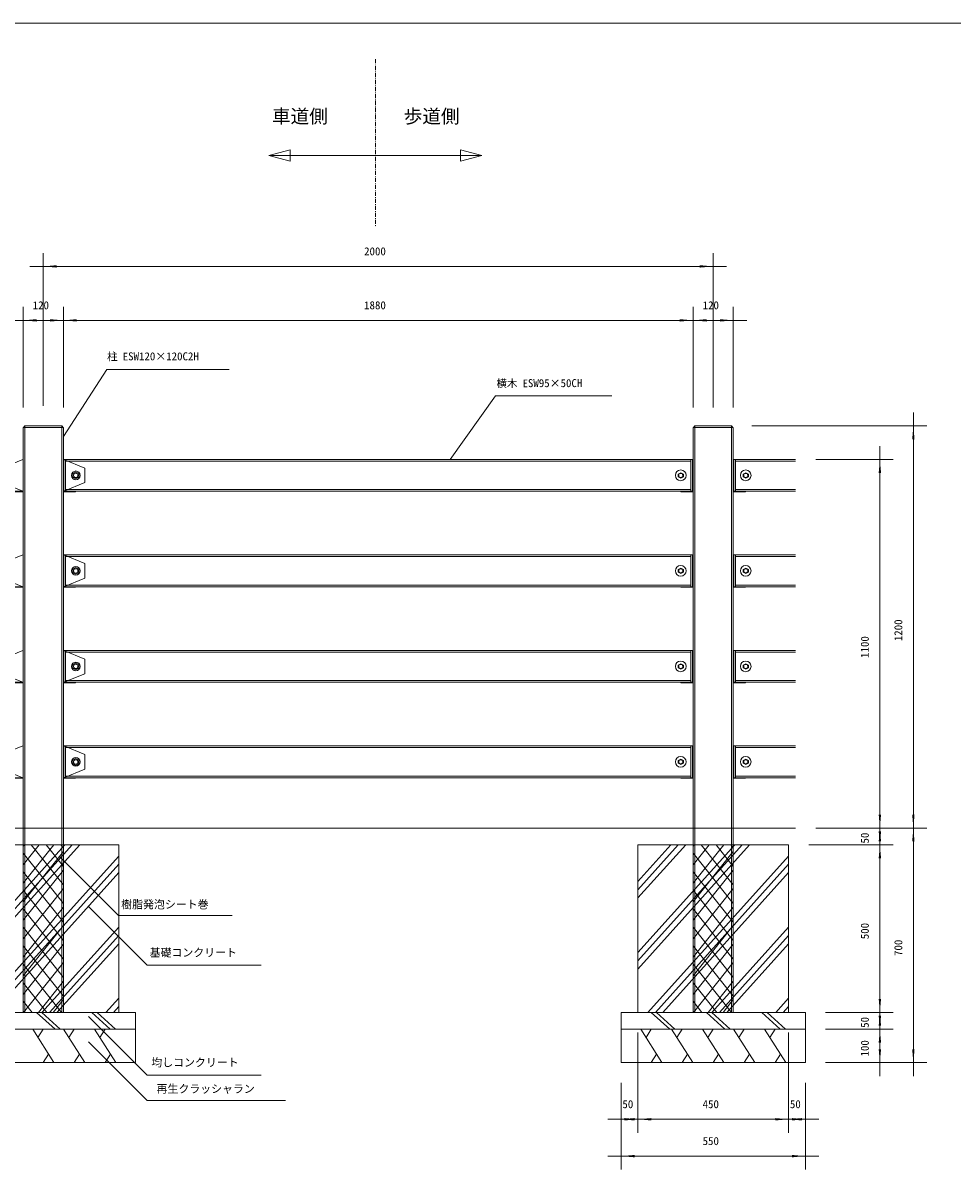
# Model space of a CAD drawing. Units: millimetres, scale not verified. Extents: x -3900 to 3900, y -2750 to 2750.
# Drawn here: x -2509 to 267, y -699 to 2750 of the extents above; entities that cross this region are included whole.
import ezdxf
from ezdxf.enums import TextEntityAlignment as Align

# ---------------------------------------------------------------- set-up
doc = ezdxf.new("R2010")
doc.units = ezdxf.units.MM
doc.header["$LTSCALE"] = 20
for name, pattern in [('USER1', [0.416641, 0.208282, -0.208359]), ('USER5', [0.208282, 0.069427, -0.138855]), ('USER6', [1.041641, 0.625, -0.208282, 0.069427, -0.138931])]:
    doc.linetypes.add(name, pattern=pattern)
doc.layers.add('0-1_IMPORTED', color=30, linetype='Continuous', lineweight=18)
doc.styles.add('ＭＳ ゴシック', font='')
doc.styles.get('ＭＳ ゴシック').set_extended_font_data('MS Gothic')

msp = doc.modelspace()

# ---------------------------------------------------------------- linework, layer by layer
at = {"layer": '0-1_IMPORTED', "linetype": 'USER6'}
msp.add_line((-1457.23, 2642.63), (-1457.23, 2142.63), dxfattribs=at)
at = {"layer": '0-1_IMPORTED'}
for p, q in [((-1774.73, 2355.13), (-1139.73, 2355.13)), ((-2508.5, 1543), (-2388.5, 1543)), ((-2503.5, 1548), (-2503.5, -202)), ((-2393.5, 1548), (-2393.5, -202)), ((-508.5, 1543), (-388.5, 1543)), ((-503.5, 1548), (-503.5, -202)), ((-393.5, 1548), (-393.5, -202)), ((-515, 1443), (-2382, 1443)), ((-508.5, 1448), (-508.5, 1353)), ((-388.5, 1448), (-388.5, 1353)), ((-382, 1443), (-202.5, 1443)), ((-2351.5, 1407), (-2353.99, 1406.51)), ((-2349.01, 1406.51), (-2351.5, 1407)), ((-2351.5, 1394), (-2349.01, 1394.49)), ((-2346.9, 1405.1), (-2349.01, 1406.51)), ((-2349.01, 1394.49), (-2346.9, 1395.9)), ((-515, 1358), (-2382, 1358)), ((-382, 1358), (-202.5, 1358)), ((-515, 1158), (-2382, 1158)), ((-508.5, 1163), (-508.5, 1068)), ((-388.5, 1163), (-388.5, 1068)), ((-382, 1158), (-202.5, 1158)), ((-2351.5, 1122), (-2353.99, 1121.51)), ((-2349.01, 1121.51), (-2351.5, 1122)), ((-2351.5, 1109), (-2349.01, 1109.49)), ((-2346.9, 1120.1), (-2349.01, 1121.51)), ((-2349.01, 1109.49), (-2346.9, 1110.9)), ((-515, 1073), (-2382, 1073)), ((-382, 1073), (-202.5, 1073)), ((-515, 873), (-2382, 873)), ((-508.5, 878), (-508.5, 783)), ((-388.5, 878), (-388.5, 783)), ((-382, 873), (-202.5, 873)), ((-2351.5, 837), (-2353.99, 836.51)), ((-2349.01, 836.51), (-2351.5, 837)), ((-2346.9, 835.1), (-2349.01, 836.51)), ((-2351.5, 824), (-2349.01, 824.49)), ((-2349.01, 824.49), (-2346.9, 825.9)), ((-515, 788), (-2382, 788)), ((-382, 788), (-202.5, 788)), ((-515, 588), (-2382, 588)), ((-508.5, 593), (-508.5, 498)), ((-388.5, 593), (-388.5, 498)), ((-382, 588), (-202.5, 588)), ((-2351.5, 552), (-2353.99, 551.51)), ((-2349.01, 551.51), (-2351.5, 552)), ((-2351.5, 539), (-2349.01, 539.49)), ((-2346.9, 550.1), (-2349.01, 551.51)), ((-2349.01, 539.49), (-2346.9, 540.9)), ((-515, 503), (-2382, 503)), ((-382, 503), (-202.5, 503)), ((-202.5, 348), (-2915, 348)), ((-2673.5, -72.75), (-2339.83, 298)), ((-2673.5, -48), (-2362.1, 298)), ((-2673.5, -23.25), (-2384.38, 298)), ((-2508.5, 293.75), (-2505.1, 298)), ((-2508.5, 238.5), (-2460.9, 298)), ((-2508.5, 183.26), (-2416.71, 298)), ((-2508.5, 128.02), (-2388.5, 278.02)), ((-2388.5, 178.15), (-2484.38, 298)), ((-2388.5, 233.39), (-2440.18, 298)), ((-2388.5, 288.64), (-2395.99, 298)), ((-673.5, 139.38), (-530.75, 298)), ((-673.5, -72.75), (-339.83, 298)), ((-673.5, 164.13), (-553.02, 298)), ((-673.5, -48), (-362.1, 298)), ((-673.5, 188.88), (-575.29, 298)), ((-673.5, -23.25), (-384.37, 298)), ((-508.5, 293.75), (-505.1, 298)), ((-508.5, 238.5), (-460.9, 298)), ((-508.5, 183.26), (-416.71, 298)), ((-508.5, 128.02), (-388.5, 278.02)), ((-388.5, 178.15), (-484.38, 298)), ((-388.5, 233.39), (-440.18, 298)), ((-388.5, 288.64), (-395.99, 298)), ((-2643.46, -202), (-2223.5, 264.62)), ((-2388.5, 122.91), (-2508.5, 272.91)), ((-643.46, -202), (-223.5, 264.62)), ((-388.5, 122.91), (-508.5, 272.91)), ((-2621.18, -202), (-2223.5, 239.87)), ((-2598.91, -202), (-2223.5, 215.12)), ((-2508.5, 72.78), (-2388.5, 222.78)), ((-2388.5, 67.67), (-2508.5, 217.67)), ((-621.18, -202), (-223.5, 239.87)), ((-598.91, -202), (-223.5, 215.12)), ((-508.5, 72.78), (-388.5, 222.78)), ((-388.5, 67.67), (-508.5, 217.67)), ((-2508.5, 17.53), (-2388.5, 167.53)), ((-2388.5, 12.42), (-2508.5, 162.42)), ((-508.5, 17.53), (-388.5, 167.53)), ((-388.5, 12.42), (-508.5, 162.42)), ((-2508.5, -37.71), (-2388.5, 112.29)), ((-2388.5, -42.82), (-2508.5, 107.18)), ((-508.5, -37.71), (-388.5, 112.29)), ((-388.5, -42.82), (-508.5, 107.18)), ((-2508.5, -92.95), (-2388.5, 57.05)), ((-2388.5, -98.06), (-2508.5, 51.94)), ((-2452.54, -202), (-2223.5, 52.49)), ((-508.5, -92.95), (-388.5, 57.05)), ((-388.5, -98.06), (-508.5, 51.94)), ((-452.54, -202), (-223.5, 52.49)), ((-2508.5, -148.2), (-2388.5, 1.8)), ((-2430.26, -202), (-2223.5, 27.74)), ((-2407.99, -202), (-2223.5, 2.99)), ((-508.5, -148.2), (-388.5, 1.8)), ((-430.26, -202), (-223.5, 27.74)), ((-407.99, -202), (-223.5, 2.99)), ((-2388.5, -153.3), (-2508.5, -3.3)), ((-388.5, -153.3), (-508.5, -3.3)), ((-2393.74, -202), (-2508.5, -58.55)), ((-2507.35, -202), (-2388.5, -53.44)), ((-393.74, -202), (-508.5, -58.55)), ((-507.35, -202), (-388.5, -53.44)), ((-2437.93, -202), (-2508.5, -113.79)), ((-2463.16, -202), (-2388.5, -108.68)), ((-437.93, -202), (-508.5, -113.79)), ((-463.16, -202), (-388.5, -108.68)), ((-2482.13, -202), (-2508.5, -169.03)), ((-2418.96, -202), (-2388.5, -163.92)), ((-2261.62, -202), (-2223.5, -159.65)), ((-482.13, -202), (-508.5, -169.03)), ((-418.96, -202), (-388.5, -163.92)), ((-261.62, -202), (-223.5, -159.65)), ((-2468.46, -202), (-2413.46, -252)), ((-2452.9, -202), (-2397.9, -252)), ((-2303.46, -202), (-2248.46, -252)), ((-2287.9, -202), (-2232.9, -252)), ((-2239.34, -202), (-2223.5, -184.39)), ((-633.46, -202), (-578.46, -252)), ((-617.9, -202), (-562.9, -252)), ((-468.46, -202), (-413.46, -252)), ((-452.9, -202), (-397.9, -252)), ((-303.46, -202), (-248.46, -252)), ((-287.9, -202), (-232.9, -252)), ((-239.34, -202), (-223.5, -184.39)), ((-2416.75, -352), (-2480.25, -252)), ((-2464.38, -277), (-2448.5, -252)), ((-2324.35, -352), (-2387.85, -252)), ((-2371.98, -277), (-2356.1, -252)), ((-2231.95, -352), (-2295.45, -252)), ((-2279.58, -277), (-2263.7, -252)), ((-601.55, -352), (-665.05, -252)), ((-649.18, -277), (-633.3, -252)), ((-509.15, -352), (-572.65, -252)), ((-556.78, -277), (-540.9, -252)), ((-416.75, -352), (-480.25, -252)), ((-464.38, -277), (-448.5, -252)), ((-324.35, -352), (-387.85, -252)), ((-371.98, -277), (-356.1, -252)), ((-231.95, -352), (-295.45, -252)), ((-279.58, -277), (-263.7, -252)), ((-2432.62, -327), (-2448.5, -352)), ((-2340.22, -327), (-2356.1, -352)), ((-2247.82, -327), (-2263.7, -352)), ((-617.42, -327), (-633.3, -352)), ((-525.02, -327), (-540.9, -352)), ((-432.62, -327), (-448.5, -352)), ((-340.22, -327), (-356.1, -352)), ((-247.82, -327), (-263.7, -352))]:
    msp.add_line(p, q, dxfattribs=at)
at = {"layer": '0-1_IMPORTED', "color": 1}
for p, q in [((-2448.5, 1608), (-2448.5, 2064)), ((-448.5, 1603), (-448.5, 2064)), ((-2488.5, 2024), (-2448.5, 2024)), ((-2448.5, 2024), (-448.5, 2024)), ((-448.5, 2024), (-408.5, 2024)), ((-2508.5, 1602.7), (-2508.5, 1902.98)), ((-2388.5, 1602.7), (-2388.5, 1902.98)), ((-2388.5, 1602.7), (-2388.5, 1902.98)), ((-508.5, 1602.7), (-508.5, 1902.98)), ((-508.5, 1602.7), (-508.5, 1902.98)), ((-388.5, 1602.7), (-388.5, 1902.98)), ((-2548.5, 1862.98), (-2508.5, 1862.98)), ((-2508.5, 1862.98), (-2388.5, 1862.98)), ((-2428.5, 1862.98), (-2388.5, 1862.98)), ((-2388.5, 1862.98), (-2348.5, 1862.98)), ((-2388.5, 1862.98), (-508.5, 1862.98)), ((-548.5, 1862.98), (-508.5, 1862.98)), ((-508.5, 1862.98), (-468.5, 1862.98)), ((-508.5, 1862.98), (-388.5, 1862.98)), ((-388.5, 1862.98), (-348.5, 1862.98)), ((-1233.5, 1448), (-1098.3, 1637.8)), ((-1098.3, 1637.8), (-751, 1637.8)), ((149, 1588), (149, 1548)), ((-333.5, 1548), (189, 1548)), ((149, 1548), (149, 348)), ((49, 1448), (49, 1488)), ((-142.5, 1448), (89, 1448)), ((49, 348), (49, 1448)), ((49, 348), (49, 388)), ((149, 388), (149, 348)), ((-142.5, 348), (89, 348)), ((-142.5, 348), (89, 348)), ((-142.5, 348), (189, 348)), ((-142.5, 348), (189, 348)), ((49, 298), (49, 348)), ((49, 308), (49, 348)), ((149, 348), (149, 308)), ((149, 348), (149, -352)), ((49, 298), (49, 338)), ((-163.5, 298), (89, 298)), ((-163.5, 298), (89, 298)), ((49, -202), (49, 298)), ((49, 258), (49, 298)), ((49, -202), (49, -162)), ((-113.5, -202), (89, -202)), ((-113.5, -202), (89, -202)), ((49, -252), (49, -202)), ((49, -242), (49, -202)), ((49, -252), (49, -212)), ((-673.5, -262), (-673.5, -561)), ((-673.5, -262), (-673.5, -561)), ((-223.5, -262), (-223.5, -561)), ((-223.5, -262), (-223.5, -561)), ((-113.5, -252), (89, -252)), ((-113.5, -252), (89, -252)), ((49, -352), (49, -252)), ((49, -292), (49, -252)), ((-113.5, -352), (89, -352)), ((-113.5, -352), (189, -352)), ((49, -392), (49, -352)), ((149, -352), (149, -392)), ((-723.5, -412), (-723.5, -561)), ((-723.5, -412), (-723.5, -671)), ((-173.5, -412), (-173.5, -561)), ((-173.5, -412), (-173.5, -671)), ((-763.5, -521), (-723.5, -521)), ((-723.5, -521), (-673.5, -521)), ((-713.5, -521), (-673.5, -521)), ((-673.5, -521), (-633.5, -521)), ((-673.5, -521), (-223.5, -521)), ((-263.5, -521), (-223.5, -521)), ((-223.5, -521), (-183.5, -521)), ((-223.5, -521), (-173.5, -521)), ((-173.5, -521), (-133.5, -521)), ((-723.5, -631), (-763.5, -631)), ((-173.5, -631), (-723.5, -631)), ((-133.5, -631), (-173.5, -631))]:
    msp.add_line(p, q, dxfattribs=at)
at = {"layer": '0-1_IMPORTED', "linetype": 'USER5'}
for p, q in [((-2387, 1353), (-2387, 1448)), ((-2358, 1407), (-2345, 1407)), ((-2345, 1394), (-2358, 1394)), ((-2387, 1068), (-2387, 1163)), ((-2358, 1122), (-2345, 1122)), ((-2345, 1109), (-2358, 1109)), ((-2387, 783), (-2387, 878)), ((-2358, 837), (-2345, 837)), ((-2345, 824), (-2358, 824)), ((-2387, 498), (-2387, 593)), ((-2358, 552), (-2345, 552)), ((-2345, 539), (-2358, 539))]:
    msp.add_line(p, q, dxfattribs=at)
at = {"layer": '0-1_IMPORTED', "linetype": 'USER1'}
for p, q in [((-2387, 1353.5), (-2387, 1448)), ((-2387, 1068.5), (-2387, 1163)), ((-2387, 783.5), (-2387, 878)), ((-2387, 498.5), (-2387, 593))]:
    msp.add_line(p, q, dxfattribs=at)
at = {"layer": '0-1_IMPORTED'}
for points in [[(-3900, 2750), (3900, 2750), (3900, -2750), (-3900, -2750)], [(-1774.73, 2355.13), (-1711.23, 2372.14), (-1711.23, 2338.11)], [(-1139.73, 2355.13), (-1203.23, 2338.11), (-1203.23, 2372.14)], [(-2503.5, 1548), (-2393.5, 1548), (-2388.5, 1542.7), (-2388.5, -202), (-2508.5, -202), (-2508.5, 1542.7)], [(-503.5, 1548), (-393.5, 1548), (-388.5, 1542.7), (-388.5, -202), (-508.5, -202), (-508.5, 1542.7)], [(-2510, 1351.5), (-2545, 1351.5), (-2545, 1353), (-2510, 1353), (-2572, 1378.68), (-2572, 1422.32), (-2510, 1448), (-2508.5, 1448), (-2508.5, 1353), (-2508.5, 1351.5)], [(-2387, 1351.5), (-2352, 1351.5), (-2352, 1353), (-2387, 1353), (-2325, 1378.68), (-2325, 1422.32), (-2387, 1448), (-2388.5, 1448), (-2388.5, 1353), (-2388.5, 1351.5)], [(-2382, 1448), (-2387, 1448), (-2387, 1353), (-2382, 1353)], [(-2382, 1448), (-515, 1448), (-515, 1353), (-2382, 1353)], [(-508.5, 1448), (-510, 1448), (-510, 1353), (-545, 1353), (-545, 1351.5), (-508.5, 1351.5)], [(-515, 1448), (-510, 1448), (-510, 1353), (-515, 1353)], [(-388.5, 1448), (-387, 1448), (-387, 1353), (-352, 1353), (-352, 1351.5), (-388.5, 1351.5)], [(-382, 1448), (-387, 1448), (-387, 1353), (-382, 1353)], [(-2342.53, 1395.32), (-2342.53, 1405.68), (-2351.5, 1410.85), (-2360.47, 1405.68), (-2360.47, 1395.32), (-2351.5, 1390.15)], [(-545.5, 1392.5), (-537.5, 1396.5), (-537.5, 1404.5), (-545.5, 1408.5), (-553.5, 1404.5), (-553.5, 1396.5)], [(-351.5, 1392.5), (-343.5, 1396.5), (-343.5, 1404.5), (-351.5, 1408.5), (-359.5, 1404.5), (-359.5, 1396.5)], [(-2510, 1066.5), (-2545, 1066.5), (-2545, 1068), (-2510, 1068), (-2572, 1093.68), (-2572, 1137.32), (-2510, 1163), (-2508.5, 1163), (-2508.5, 1068), (-2508.5, 1066.5)], [(-2387, 1066.5), (-2352, 1066.5), (-2352, 1068), (-2387, 1068), (-2325, 1093.68), (-2325, 1137.32), (-2387, 1163), (-2388.5, 1163), (-2388.5, 1068), (-2388.5, 1066.5)], [(-2382, 1163), (-2387, 1163), (-2387, 1068), (-2382, 1068)], [(-2382, 1163), (-515, 1163), (-515, 1068), (-2382, 1068)], [(-508.5, 1163), (-510, 1163), (-510, 1068), (-545, 1068), (-545, 1066.5), (-508.5, 1066.5)], [(-515, 1163), (-510, 1163), (-510, 1068), (-515, 1068)], [(-388.5, 1163), (-387, 1163), (-387, 1068), (-352, 1068), (-352, 1066.5), (-388.5, 1066.5)], [(-382, 1163), (-387, 1163), (-387, 1068), (-382, 1068)], [(-2342.53, 1110.32), (-2342.53, 1120.68), (-2351.5, 1125.85), (-2360.47, 1120.68), (-2360.47, 1110.32), (-2351.5, 1105.15)], [(-545.5, 1107.5), (-537.5, 1111.5), (-537.5, 1119.5), (-545.5, 1123.5), (-553.5, 1119.5), (-553.5, 1111.5)], [(-351.5, 1107.5), (-343.5, 1111.5), (-343.5, 1119.5), (-351.5, 1123.5), (-359.5, 1119.5), (-359.5, 1111.5)], [(-2510, 781.5), (-2545, 781.5), (-2545, 783), (-2510, 783), (-2572, 808.68), (-2572, 852.32), (-2510, 878), (-2508.5, 878), (-2508.5, 783), (-2508.5, 781.5)], [(-2387, 781.5), (-2352, 781.5), (-2352, 783), (-2387, 783), (-2325, 808.68), (-2325, 852.32), (-2387, 878), (-2388.5, 878), (-2388.5, 783), (-2388.5, 781.5)], [(-2382, 878), (-2387, 878), (-2387, 783), (-2382, 783)], [(-2382, 878), (-515, 878), (-515, 783), (-2382, 783)], [(-508.5, 878), (-510, 878), (-510, 783), (-545, 783), (-545, 781.5), (-508.5, 781.5)], [(-515, 878), (-510, 878), (-510, 783), (-515, 783)], [(-388.5, 878), (-387, 878), (-387, 783), (-352, 783), (-352, 781.5), (-388.5, 781.5)], [(-382, 878), (-387, 878), (-387, 783), (-382, 783)], [(-2342.53, 825.32), (-2342.53, 835.68), (-2351.5, 840.85), (-2360.47, 835.68), (-2360.47, 825.32), (-2351.5, 820.15)], [(-545.5, 822.5), (-537.5, 826.5), (-537.5, 834.5), (-545.5, 838.5), (-553.5, 834.5), (-553.5, 826.5)], [(-351.5, 822.5), (-343.5, 826.5), (-343.5, 834.5), (-351.5, 838.5), (-359.5, 834.5), (-359.5, 826.5)], [(-2510, 496.5), (-2545, 496.5), (-2545, 498), (-2510, 498), (-2572, 523.68), (-2572, 567.32), (-2510, 593), (-2508.5, 593), (-2508.5, 498), (-2508.5, 496.5)], [(-2387, 496.5), (-2352, 496.5), (-2352, 498), (-2387, 498), (-2325, 523.68), (-2325, 567.32), (-2387, 593), (-2388.5, 593), (-2388.5, 498), (-2388.5, 496.5)], [(-2382, 593), (-2387, 593), (-2387, 498), (-2382, 498)], [(-2382, 593), (-515, 593), (-515, 498), (-2382, 498)], [(-508.5, 593), (-510, 593), (-510, 498), (-545, 498), (-545, 496.5), (-508.5, 496.5)], [(-515, 593), (-510, 593), (-510, 498), (-515, 498)], [(-388.5, 593), (-387, 593), (-387, 498), (-352, 498), (-352, 496.5), (-388.5, 496.5)], [(-382, 593), (-387, 593), (-387, 498), (-382, 498)], [(-2342.53, 540.32), (-2342.53, 550.68), (-2351.5, 555.85), (-2360.47, 550.68), (-2360.47, 540.32), (-2351.5, 535.15)], [(-545.5, 537.5), (-537.5, 541.5), (-537.5, 549.5), (-545.5, 553.5), (-553.5, 549.5), (-553.5, 541.5)], [(-351.5, 537.5), (-343.5, 541.5), (-343.5, 549.5), (-351.5, 553.5), (-359.5, 549.5), (-359.5, 541.5)], [(-2673.5, 298), (-2223.5, 298), (-2223.5, -202), (-2673.5, -202)], [(-673.5, 298), (-223.5, 298), (-223.5, -202), (-673.5, -202)], [(-2723.5, -202), (-2173.5, -202), (-2173.5, -252), (-2723.5, -252)], [(-723.5, -202), (-173.5, -202), (-173.5, -252), (-723.5, -252)], [(-2723.5, -252), (-2173.5, -252), (-2173.5, -352), (-2723.5, -352)], [(-723.5, -252), (-173.5, -252), (-173.5, -352), (-723.5, -352)]]:
    msp.add_lwpolyline(points, close=True, dxfattribs=at)
at = {"layer": '0-1_IMPORTED', "color": 1}
for points in [[(-2388.5, 1516), (-2258.5, 1716), (-1894, 1716)], [(-2399.21, 261.81), (-2224.21, 86.81), (-1884.21, 86.81)], [(-2313.5, 113.93), (-2138.5, -61.07), (-1798.5, -61.07)], [(-2313.5, -213.99), (-2138.5, -388.99), (-1798.5, -388.99)], [(-2313.5, -290.14), (-2138.5, -465.14), (-1725.08, -465.14)]]:
    msp.add_lwpolyline(points, dxfattribs=at)
at = {"layer": '0-1_IMPORTED'}
for points in [[(-202.5, 1448), (-382, 1448), (-382, 1353), (-202.5, 1353)], [(-2353.99, 1406.51), (-2356.1, 1405.1), (-2357.51, 1402.99), (-2358, 1400.5), (-2357.51, 1398.01), (-2356.1, 1395.9), (-2353.99, 1394.49), (-2351.5, 1394)], [(-2345, 1400.5), (-2345.5, 1402.99), (-2346.9, 1405.1)], [(-2346.9, 1395.9), (-2345.5, 1398.01), (-2345, 1400.5)], [(-202.5, 1163), (-382, 1163), (-382, 1068), (-202.5, 1068)], [(-2353.99, 1121.51), (-2356.1, 1120.1), (-2357.51, 1117.99), (-2358, 1115.5), (-2357.51, 1113.01), (-2356.1, 1110.9), (-2353.99, 1109.49), (-2351.5, 1109)], [(-2345, 1115.5), (-2345.5, 1117.99), (-2346.9, 1120.1)], [(-2346.9, 1110.9), (-2345.5, 1113.01), (-2345, 1115.5)], [(-202.5, 878), (-382, 878), (-382, 783), (-202.5, 783)], [(-2353.99, 836.51), (-2356.1, 835.1), (-2357.51, 832.99), (-2358, 830.5), (-2357.51, 828.01), (-2356.1, 825.9), (-2353.99, 824.49), (-2351.5, 824)], [(-2345, 830.5), (-2345.5, 832.99), (-2346.9, 835.1)], [(-2346.9, 825.9), (-2345.5, 828.01), (-2345, 830.5)], [(-202.5, 593), (-382, 593), (-382, 498), (-202.5, 498)], [(-2353.99, 551.51), (-2356.1, 550.1), (-2357.51, 547.99), (-2358, 545.5), (-2357.51, 543.01), (-2356.1, 540.9), (-2353.99, 539.49), (-2351.5, 539)], [(-2345, 545.5), (-2345.5, 547.99), (-2346.9, 550.1)], [(-2346.9, 540.9), (-2345.5, 543.01), (-2345, 545.5)]]:
    msp.add_lwpolyline(points, dxfattribs=at)
for centre, radius in [((-545.5, 1400.5), 16), ((-351.5, 1400.5), 16), ((-2351.5, 1400.5), 13), ((-545.5, 1400.5), 6), ((-351.5, 1400.5), 6), ((-2351.5, 1115.5), 13), ((-545.5, 1115.5), 16), ((-545.5, 1115.5), 6), ((-351.5, 1115.5), 16), ((-351.5, 1115.5), 6), ((-2351.5, 830.5), 13), ((-545.5, 830.5), 16), ((-545.5, 830.5), 6), ((-351.5, 830.5), 16), ((-351.5, 830.5), 6), ((-2351.5, 545.5), 13), ((-545.5, 545.5), 16), ((-351.5, 545.5), 16), ((-545.5, 545.5), 6), ((-351.5, 545.5), 6)]:
    msp.add_circle(centre, radius, dxfattribs=at)
at = {"layer": '0-1_IMPORTED', "linetype": 'USER5'}
for centre, start, end in [((-2358, 1400.5), 90, 180), ((-2358, 1400.5), 180, 270), ((-2345, 1400.5), 0, 90), ((-2345, 1400.5), 270, 0), ((-2358, 1115.5), 90, 180), ((-2358, 1115.5), 180, 270), ((-2345, 1115.5), 0, 90), ((-2345, 1115.5), 270, 360), ((-2358, 830.5), 90, 180), ((-2358, 830.5), 180, 270), ((-2345, 830.5), 0, 90), ((-2345, 830.5), 270, 360), ((-2358, 545.5), 90, 180), ((-2345, 545.5), 0, 90), ((-2358, 545.5), 180, 270), ((-2345, 545.5), 270, 360)]:
    msp.add_arc(centre, 6.5, start, end, dxfattribs=at)
at = {"layer": '0-1_IMPORTED', "color": 1}
for points in [[(-2448.5, 2024), (-2408.5, 2027.5), (-2408.5, 2020.5)], [(-448.5, 2024), (-488.5, 2020.5), (-488.5, 2027.5)], [(-2508.5, 1862.98), (-2468.5, 1866.48), (-2468.5, 1859.48)], [(-2388.5, 1862.98), (-2428.5, 1859.48), (-2428.5, 1866.48)], [(-2388.5, 1862.98), (-2348.5, 1866.48), (-2348.5, 1859.48)], [(-508.5, 1862.98), (-548.5, 1859.48), (-548.5, 1866.48)], [(-508.5, 1862.98), (-468.5, 1866.48), (-468.5, 1859.48)], [(-388.5, 1862.98), (-428.5, 1859.48), (-428.5, 1866.48)], [(149, 1548), (152.5, 1508), (145.5, 1508)], [(49, 1448), (52.5, 1408), (45.5, 1408)], [(49, 348), (45.5, 388), (52.5, 388)], [(149, 348), (145.5, 388), (152.5, 388)], [(49, 348), (52.5, 308), (45.5, 308)], [(149, 348), (152.5, 308), (145.5, 308)], [(49, 298), (45.5, 338), (52.5, 338)], [(49, 298), (52.5, 258), (45.5, 258)], [(49, -202), (45.5, -162), (52.5, -162)], [(49, -202), (52.5, -242), (45.5, -242)], [(49, -252), (45.5, -212), (52.5, -212)], [(49, -252), (52.5, -292), (45.5, -292)], [(49, -352), (45.5, -312), (52.5, -312)], [(149, -352), (145.5, -312), (152.5, -312)], [(-723.5, -521), (-683.5, -517.5), (-683.5, -524.5)], [(-673.5, -521), (-713.5, -524.5), (-713.5, -517.5)], [(-673.5, -521), (-633.5, -517.5), (-633.5, -524.5)], [(-223.5, -521), (-263.5, -524.5), (-263.5, -517.5)], [(-223.5, -521), (-183.5, -517.5), (-183.5, -524.5)], [(-173.5, -521), (-213.5, -524.5), (-213.5, -517.5)], [(-723.5, -631), (-683.5, -627.5), (-683.5, -634.5)], [(-173.5, -631), (-213.5, -634.5), (-213.5, -627.5)]]:
    msp.add_solid(points, dxfattribs=at)

# ---------------------------------------------------------------- texts
at = {"layer": '0-1_IMPORTED', "color": 7, "style": 'ＭＳ ゴシック'}
for s, height, p in [('車道側', 40.7, (-1765.81, 2439.41)), ('歩道側', 40.7, (-1372.54, 2439.41)), ('2000', 23.88, (-1490.83, 2049.93)), ('120', 23.88, (-2480.25, 1888.91)), ('1880', 23.88, (-1490.83, 1888.91)), ('120', 23.88, (-480.25, 1888.91)), ('柱 E', 22.94, (-2257.94, 1736.59)), ('SW120×120C2H', 23.88, (-2195.35, 1736.59)), ('横木 E', 22.94, (-1095.66, 1656.59)), ('SW95×50CH', 23.88, (-1001.77, 1656.59)), ('樹脂発泡シート巻', 23.88, (-2215.82, 100.97)), ('基礎コンクリート', 23.88, (-2130.95, -42.69)), ('均しコンクリート', 23.88, (-2126.11, -370.6)), ('再生クラッシャラン', 23.88, (-2110.3, -449.4)), ('50', 23.88, (-719.67, -495.07)), ('450', 23.88, (-480.25, -495.07)), ('50', 23.88, (-219.67, -495.07)), ('550', 23.88, (-480.25, -605.07))]:
    msp.add_text(s, height=height, dxfattribs=at).set_placement(p, align=Align.BOTTOM_LEFT)
for s, p in [('1200', (123.07, 905.67)), ('1100', (23.07, 855.67)), ('50', (23.07, 301.83)), ('500', (23.07, 16.25)), ('700', (123.07, -33.75)), ('50', (23.07, -248.17)), ('100', (23.07, -333.75))]:
    msp.add_text(s, height=23.88, rotation=90, dxfattribs=at).set_placement(p, align=Align.BOTTOM_LEFT)

doc.saveas('drawing.dxf')
